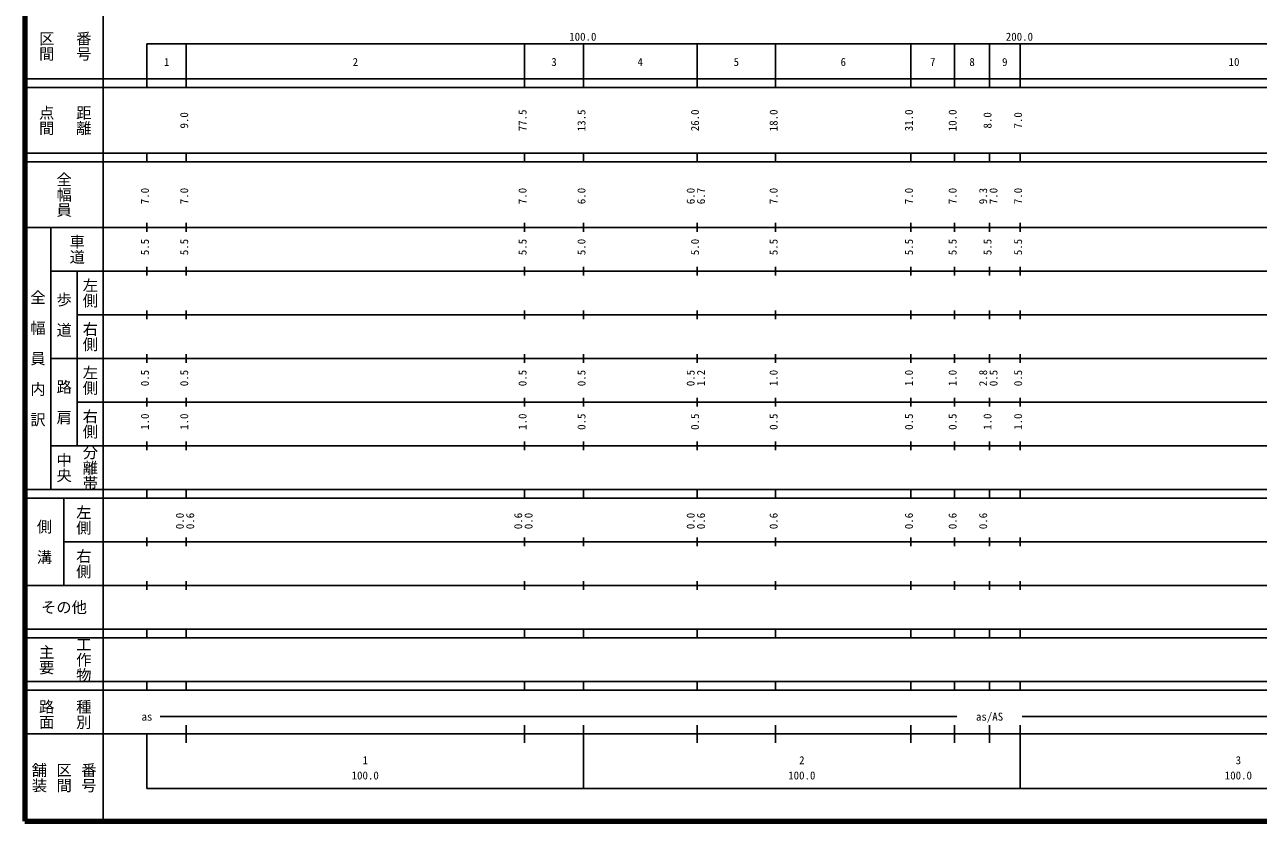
# Model space of a CAD drawing. Units: millimetres on the paper, enlarged 1000 times. Extents: x 40000 to 680000, y 20000 to 380000.
# Drawn here: x 40000 to 322569, y 20000 to 202409 of the extents above; entities that cross this region are included whole.
import ezdxf
from ezdxf.enums import TextEntityAlignment as Align

# ---------------------------------------------------------------- set-up
doc = ezdxf.new("R2010")
doc.units = ezdxf.units.MM
doc.header["$LTSCALE"] = 1000
doc.layers.add('M-TTL', color=2, linetype='Continuous', lineweight=140)
doc.layers.add('M-TTL-BAND', color=7, linetype='Continuous', lineweight=25)
doc.styles.add('@ＭＳ ゴシック', font='')
doc.styles.add('ＭＳ ゴシック', font='')
doc.styles.get('@ＭＳ ゴシック').set_extended_font_data('@MS Gothic')
doc.styles.get('ＭＳ ゴシック').set_extended_font_data('MS Gothic')

msp = doc.modelspace()

# ---------------------------------------------------------------- linework, layer by layer
at = {"layer": 'M-TTL'}
for p, q in [((40000, 380000), (40000, 20000)), ((40000, 20000), (680000, 20000))]:
    msp.add_line(p, q, dxfattribs=at)
at = {"layer": 'M-TTL-BAND'}
for p, q in [((58000, 370000), (58000, 20000)), ((68000, 198000), (579000, 198000)), ((68000, 198000), (68000, 188000)), ((77000, 188000), (77000, 198000)), ((154500, 188000), (154500, 198000)), ((168000, 188000), (168000, 198000)), ((194000, 188000), (194000, 198000)), ((212000, 188000), (212000, 198000)), ((243000, 188000), (243000, 198000)), ((253000, 188000), (253000, 198000)), ((261000, 188000), (261000, 198000)), ((268000, 188000), (268000, 198000)), ((40000, 190000), (579000, 190000)), ((40000, 188000), (579000, 188000)), ((40000, 173000), (579000, 173000)), ((68000, 171000), (68000, 173000)), ((77000, 171000), (77000, 173000)), ((154500, 171000), (154500, 173000)), ((168000, 171000), (168000, 173000)), ((194000, 171000), (194000, 173000)), ((212000, 171000), (212000, 173000)), ((243000, 171000), (243000, 173000)), ((253000, 171000), (253000, 173000)), ((261000, 171000), (261000, 173000)), ((268000, 171000), (268000, 173000)), ((40000, 171000), (579000, 171000)), ((40000, 156000), (579000, 156000)), ((46000, 96000), (46000, 156000)), ((68000, 155000), (68000, 157000)), ((77000, 155000), (77000, 157000)), ((154500, 155000), (154500, 157000)), ((168000, 155000), (168000, 157000)), ((194000, 155000), (194000, 157000)), ((212000, 155000), (212000, 157000)), ((243000, 155000), (243000, 157000)), ((253000, 155000), (253000, 157000)), ((261000, 155000), (261000, 157000)), ((268000, 155000), (268000, 157000)), ((68000, 145000), (68000, 147000)), ((77000, 145000), (77000, 147000)), ((154500, 145000), (154500, 147000)), ((168000, 145000), (168000, 147000)), ((194000, 145000), (194000, 147000)), ((212000, 145000), (212000, 147000)), ((243000, 145000), (243000, 147000)), ((253000, 145000), (253000, 147000)), ((261000, 145000), (261000, 147000)), ((268000, 145000), (268000, 147000)), ((46000, 146000), (579000, 146000)), ((52000, 146000), (52000, 106000)), ((52000, 136000), (579000, 136000)), ((68000, 135000), (68000, 137000)), ((77000, 135000), (77000, 137000)), ((154500, 135000), (154500, 137000)), ((168000, 135000), (168000, 137000)), ((194000, 135000), (194000, 137000)), ((212000, 135000), (212000, 137000)), ((243000, 135000), (243000, 137000)), ((253000, 135000), (253000, 137000)), ((261000, 135000), (261000, 137000)), ((268000, 135000), (268000, 137000)), ((46000, 126000), (579000, 126000)), ((68000, 125000), (68000, 127000)), ((77000, 125000), (77000, 127000)), ((154500, 125000), (154500, 127000)), ((168000, 125000), (168000, 127000)), ((194000, 125000), (194000, 127000)), ((212000, 125000), (212000, 127000)), ((243000, 125000), (243000, 127000)), ((253000, 125000), (253000, 127000)), ((261000, 125000), (261000, 127000)), ((268000, 125000), (268000, 127000)), ((52000, 116000), (579000, 116000)), ((68000, 115000), (68000, 117000)), ((77000, 115000), (77000, 117000)), ((154500, 115000), (154500, 117000)), ((168000, 115000), (168000, 117000)), ((194000, 115000), (194000, 117000)), ((212000, 115000), (212000, 117000)), ((243000, 115000), (243000, 117000)), ((253000, 115000), (253000, 117000)), ((261000, 115000), (261000, 117000)), ((268000, 115000), (268000, 117000)), ((46000, 106000), (579000, 106000)), ((68000, 105000), (68000, 107000)), ((77000, 105000), (77000, 107000)), ((154500, 105000), (154500, 107000)), ((168000, 105000), (168000, 107000)), ((194000, 105000), (194000, 107000)), ((212000, 105000), (212000, 107000)), ((243000, 105000), (243000, 107000)), ((253000, 105000), (253000, 107000)), ((261000, 105000), (261000, 107000)), ((268000, 105000), (268000, 107000)), ((40000, 96000), (579000, 96000)), ((40000, 94000), (579000, 94000)), ((49000, 94000), (49000, 74000)), ((68000, 94000), (68000, 96000)), ((77000, 94000), (77000, 96000)), ((154500, 94000), (154500, 96000)), ((168000, 94000), (168000, 96000)), ((194000, 94000), (194000, 96000)), ((212000, 94000), (212000, 96000)), ((243000, 94000), (243000, 96000)), ((253000, 94000), (253000, 96000)), ((261000, 94000), (261000, 96000)), ((268000, 94000), (268000, 96000)), ((68000, 83000), (68000, 85000)), ((77000, 83000), (77000, 85000)), ((154500, 83000), (154500, 85000)), ((168000, 83000), (168000, 85000)), ((194000, 83000), (194000, 85000)), ((212000, 83000), (212000, 85000)), ((243000, 83000), (243000, 85000)), ((253000, 83000), (253000, 85000)), ((261000, 83000), (261000, 85000)), ((268000, 83000), (268000, 85000)), ((49000, 84000), (579000, 84000)), ((40000, 74000), (579000, 74000)), ((68000, 73000), (68000, 75000)), ((77000, 73000), (77000, 75000)), ((154500, 73000), (154500, 75000)), ((168000, 73000), (168000, 75000)), ((194000, 73000), (194000, 75000)), ((212000, 73000), (212000, 75000)), ((243000, 73000), (243000, 75000)), ((253000, 73000), (253000, 75000)), ((261000, 73000), (261000, 75000)), ((268000, 73000), (268000, 75000)), ((40000, 64000), (579000, 64000)), ((68000, 62000), (68000, 64000)), ((77000, 62000), (77000, 64000)), ((154500, 62000), (154500, 64000)), ((168000, 62000), (168000, 64000)), ((194000, 62000), (194000, 64000)), ((212000, 62000), (212000, 64000)), ((243000, 62000), (243000, 64000)), ((253000, 62000), (253000, 64000)), ((261000, 62000), (261000, 64000)), ((268000, 62000), (268000, 64000)), ((40000, 62000), (579000, 62000)), ((40000, 52000), (579000, 52000)), ((68000, 50000), (68000, 52000)), ((77000, 50000), (77000, 52000)), ((154500, 50000), (154500, 52000)), ((168000, 50000), (168000, 52000)), ((194000, 50000), (194000, 52000)), ((212000, 50000), (212000, 52000)), ((243000, 50000), (243000, 52000)), ((253000, 50000), (253000, 52000)), ((261000, 50000), (261000, 52000)), ((268000, 50000), (268000, 52000)), ((40000, 50000), (579000, 50000)), ((71000, 44000), (253500, 44000)), ((268500, 44000), (565000, 44000)), ((40000, 40000), (579000, 40000)), ((68000, 40000), (68000, 27500)), ((77000, 38000), (77000, 42000)), ((154500, 38000), (154500, 42000)), ((168000, 27500), (168000, 42000)), ((194000, 38000), (194000, 42000)), ((212000, 38000), (212000, 42000)), ((243000, 38000), (243000, 42000)), ((253000, 38000), (253000, 42000)), ((261000, 38000), (261000, 42000)), ((268000, 27500), (268000, 42000)), ((68000, 27500), (579000, 27500))]:
    msp.add_line(p, q, dxfattribs=at)

# ---------------------------------------------------------------- texts
at = {"layer": 'M-TTL-BAND', "style": '@ＭＳ ゴシック'}
for s, p in [('区間', (45000, 197500)), ('番号', (53500, 197500)), ('点間', (45000, 180500)), ('距離', (53500, 180500)), ('全幅員', (49000, 163500)), ('車道', (52000, 151000)), ('左側', (55000, 141000)), ('全\u3000幅\u3000員\u3000内\u3000訳', (43000, 126000)), ('歩\u3000道', (49000, 136000)), ('右側', (55000, 131000)), ('左側', (55000, 121000)), ('路\u3000肩', (49000, 116000)), ('右側', (55000, 111000)), ('分離帯', (55000, 101000)), ('中央', (49000, 101000)), ('左側', (53500, 89000)), ('側\u3000溝', (44500, 84000)), ('右側', (53500, 79000)), ('主要', (45000, 57000)), ('工作物', (53500, 57000)), ('路面', (45000, 44500)), ('種別', (53500, 44500)), ('舗装', (43333, 30000)), ('区間', (49000, 30000)), ('番号', (54667, 30000))]:
    msp.add_text(s, height=2566, rotation=270, dxfattribs=at).set_placement(p, align=Align.MIDDLE_CENTER)
at = {"layer": 'M-TTL-BAND', "style": 'ＭＳ ゴシック'}
for s, p in [('100.0', (167844, 198195)), ('200.0', (267844, 198195)), ('1', (72500, 192405)), ('2', (115750, 192405)), ('3', (161250, 192405)), ('4', (181000, 192405)), ('5', (203000, 192405)), ('6', (227500, 192405)), ('7', (248000, 192405)), ('8', (257000, 192405)), ('9', (264500, 192405)), ('10', (317000, 192405)), ('as', (68000, 42500)), ('as/AS', (261000, 42500)), ('1', (118000, 32523)), ('2', (218000, 32523)), ('3', (318000, 32523)), ('100.0', (118000, 29033)), ('100.0', (218000, 29033)), ('100.0', (318000, 29033))]:
    msp.add_text(s, height=1833, dxfattribs=at).set_placement(p, align=Align.BOTTOM_CENTER)
for s, p in [('9.0', (78000, 180500)), ('77.5', (155500, 180500)), ('13.5', (169000, 180500)), ('26.0', (195000, 180500)), ('18.0', (213000, 180500)), ('31.0', (244000, 180500)), ('10.0', (254000, 180500)), ('8.0', (262000, 180500)), ('7.0', (269000, 180500)), ('7.0', (69000, 163174)), ('7.0', (78000, 163174)), ('7.0', (155500, 163174)), ('6.0', (169000, 163174)), ('6.0', (194000, 163174)), ('6.7', (196370, 163174)), ('7.0', (213000, 163174)), ('7.0', (244000, 163174)), ('7.0', (254000, 163174)), ('9.3', (261000, 163174)), ('7.0', (263370, 163174)), ('7.0', (269000, 163174)), ('5.5', (69000, 151500)), ('5.5', (78000, 151500)), ('5.5', (155500, 151500)), ('5.0', (169000, 151500)), ('5.0', (195000, 151500)), ('5.5', (213000, 151500)), ('5.5', (244000, 151500)), ('5.5', (254000, 151500)), ('5.5', (262000, 151500)), ('5.5', (269000, 151500)), ('0.5', (69000, 121500)), ('0.5', (78000, 121500)), ('0.5', (155500, 121500)), ('0.5', (169000, 121500)), ('0.5', (194000, 121500)), ('1.2', (196370, 121500)), ('1.0', (213000, 121500)), ('1.0', (244000, 121500)), ('1.0', (254000, 121500)), ('2.8', (261000, 121500)), ('0.5', (263370, 121500)), ('0.5', (269000, 121500)), ('1.0', (69000, 111500)), ('1.0', (78000, 111500)), ('1.0', (155500, 111500)), ('0.5', (169000, 111500)), ('0.5', (195000, 111500)), ('0.5', (213000, 111500)), ('0.5', (244000, 111500)), ('0.5', (254000, 111500)), ('1.0', (262000, 111500)), ('1.0', (269000, 111500)), ('0.0', (77000, 88764)), ('0.6', (79370, 88764)), ('0.6', (154500, 88764)), ('0.0', (156870, 88764)), ('0.0', (194000, 88764)), ('0.6', (196370, 88764)), ('0.6', (213000, 88764)), ('0.6', (244000, 88764)), ('0.6', (254000, 88764)), ('0.6', (261000, 88764))]:
    msp.add_text(s, height=1833, rotation=90, dxfattribs=at).set_placement(p, align=Align.BOTTOM_CENTER)
msp.add_text('その他', height=2566, dxfattribs=at).set_placement((49000, 69000), align=Align.MIDDLE_CENTER)

doc.saveas('drawing.dxf')
